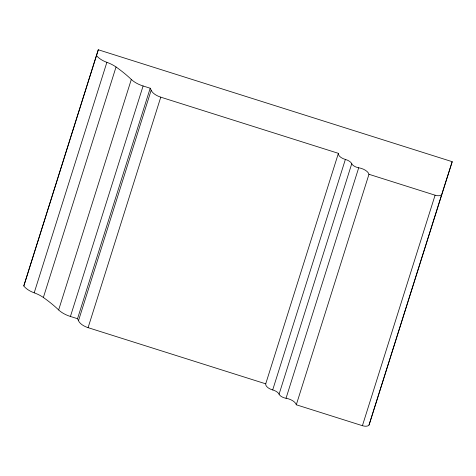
<?xml version="1.0" encoding="UTF-8"?>
<svg xmlns="http://www.w3.org/2000/svg" width="476" height="476" viewBox="0 0 476 476"><rect width="100%" height="100%" fill="white"/><g stroke="black" fill="none" stroke-linecap="round" stroke-linejoin="round"><path stroke-width="0.71" d="M77.529 318.718L70.424 316.469A18.558 9.139 17.5 0 1 58.643 309.941A111.319 54.817 17.5 0 0 43.364 297.482A21.759 10.716 17.5 0 0 34.195 292.823A15.928 7.842 17.5 0 1 23.8 285.945L98.288 49.76L452.2 161.685L369.049 424.991A6.152 3.029 17.5 0 1 362.414 425.693L296.298 404.784A9.443 4.647 17.5 0 0 286.034 398.269A6.557 3.231 17.5 0 1 279.073 394.205A7.432 3.659 17.5 0 0 272.694 389.939A7.872 3.879 17.5 0 1 265.727 383.834L88.09 327.661A12.15 5.98 17.5 0 1 78.498 320.711L77.529 318.718L150.202 88.227L143.097 85.977A18.558 9.139 17.5 0 1 131.316 79.45A111.319 54.817 17.5 0 0 116.043 66.991A21.759 10.716 17.5 0 0 106.868 62.332A15.928 7.842 17.5 0 1 96.473 55.454M98.288 49.76L23.8 285.945M34.195 292.823L106.868 62.332M43.364 297.482L116.043 66.991M58.643 309.941L131.316 79.45M70.424 316.469L143.097 85.977M78.498 320.711L151.172 90.22L150.202 88.227M88.09 327.661L160.763 97.169A12.15 5.98 17.5 0 1 151.172 90.22M265.727 383.834L338.4 153.343L160.763 97.169M272.694 389.939L345.368 159.448A7.872 3.879 17.5 0 1 338.4 153.343M279.073 394.205L351.746 163.714A7.432 3.659 17.5 0 0 345.368 159.448M286.034 398.269L358.708 167.778A6.557 3.231 17.5 0 1 351.746 163.714M296.298 404.784L368.971 174.293A9.443 4.647 17.5 0 0 358.708 167.778M362.414 425.693L435.088 195.202A6.152 3.029 17.5 0 0 441.728 194.5L452.2 161.685M369.049 424.991L441.728 194.5M368.971 174.293L435.088 195.202"/></g></svg>
